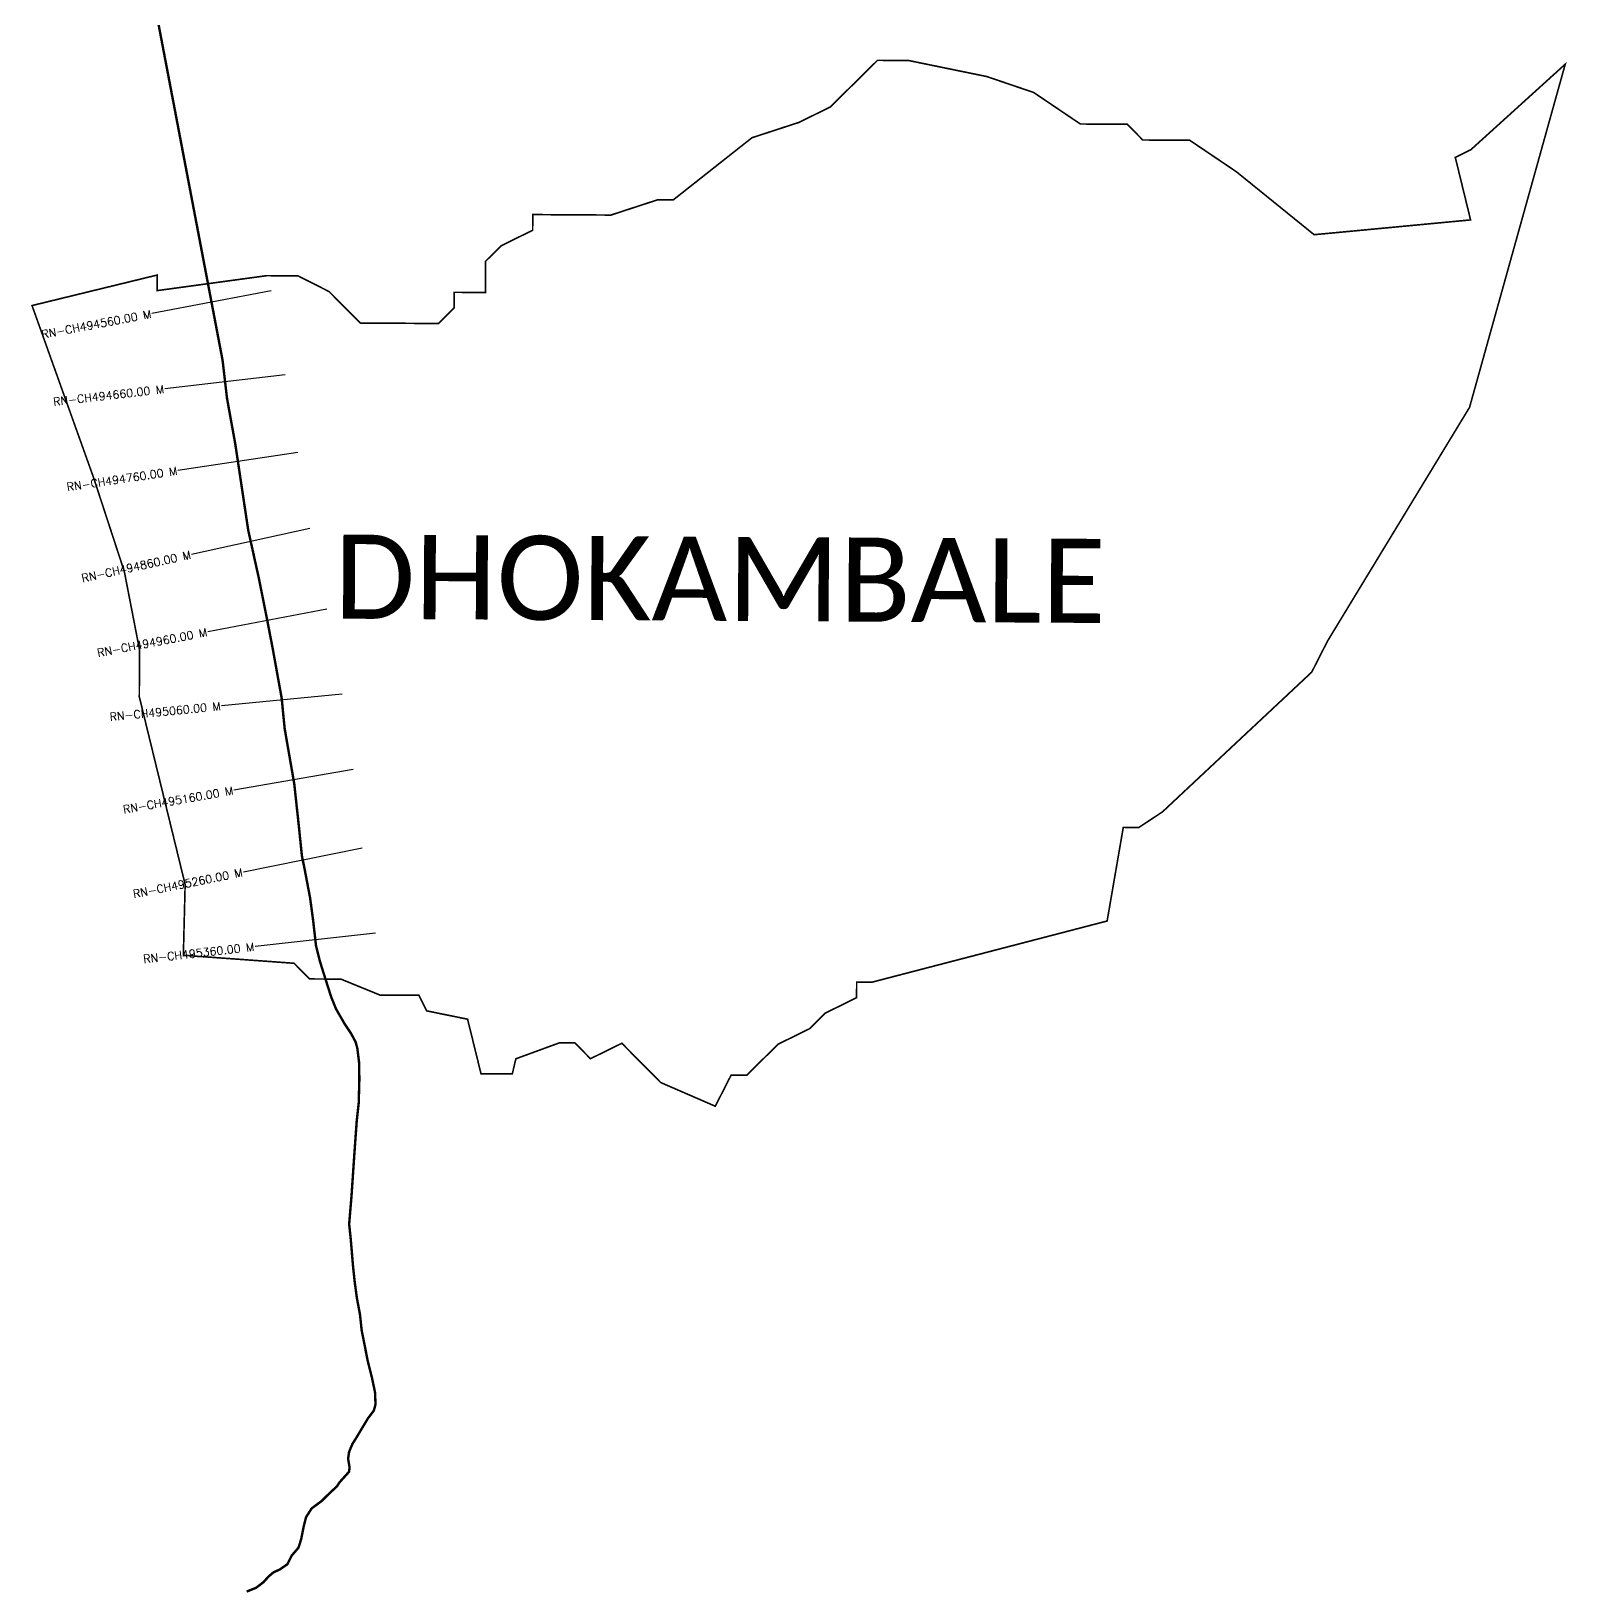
# Model space of a CAD drawing. Header units: metres. Extents: x 316433 to 319132, y 1889434 to 1892936.
# Drawn here: x 317233 to 319132, y 1889434 to 1891366 of the extents above; entities that cross this region are included whole.
import ezdxf
from ezdxf.enums import TextEntityAlignment as Align

# ---------------------------------------------------------------- set-up
doc = ezdxf.new("R2010")
doc.units = ezdxf.units.M
for name, color, linetype in [('CS', 134, 'Continuous'), ('CSMark', 6, 'Continuous'), ('NATURALLY PROTECTED', 3, 'Continuous'), ('VILLAGE NAME', 250, 'Continuous')]:
    doc.layers.add(name, color=color, linetype=linetype)
doc.styles.get("Standard").update_dxf_attribs({"font": 'simplex.shx'})

msp = doc.modelspace()

# ---------------------------------------------------------------- linework, layer by layer
at = {"color": 6, "const_width": 2, "flags": 128}
msp.add_lwpolyline([(317233.9, 1891026.4), (317388.8, 1891064.2), (317388.7, 1891044.9), (317524.2, 1891063.4), (317562.9, 1891063.2), (317601.4, 1891043.7), (317639.9, 1891004.8), (317736.6, 1891004.2), (317756, 1891023.5), (317756.1, 1891042.8), (317794.8, 1891042.6), (317795, 1891081.3), (317814.4, 1891100.5), (317853.2, 1891119.6), (317853.3, 1891139), (317950, 1891138.4), (318008.1, 1891157.4), (318027.4, 1891157.4), (318124.5, 1891234.1), (318182.7, 1891253.1), (318221.4, 1891272.2), (318279.8, 1891329.9), (318318.5, 1891329.6), (318415, 1891309.8), (318472.9, 1891290.1), (318530.7, 1891251.1), (318588.7, 1891250.8), (318607.9, 1891231.3), (318665.9, 1891231), (318723.7, 1891192), (318819.9, 1891114.1), (319013.4, 1891132.4), (318994.5, 1891209.8), (319013.9, 1891219.4), (319130.5, 1891325.1), (319012.1, 1890900.4), (318836.5, 1890611.3), (318816.9, 1890572.8), (318632.2, 1890399.8), (318603.1, 1890380.6), (318583.8, 1890380.7), (318563.8, 1890264.8), (318273.3, 1890189.2), (318254, 1890189.3), (318253.9, 1890169.9), (318215.1, 1890150.8), (318195.7, 1890131.5), (318156.9, 1890112.4), (318118, 1890074), (318098.7, 1890074.1), (318079.1, 1890035.6), (318011.6, 1890064.9), (317963.5, 1890113.5), (317924.7, 1890094.4), (317905.5, 1890113.9), (317886.2, 1890114), (317832.4, 1890094.3), (317828, 1890075.6), (317789.3, 1890075.8), (317772.7, 1890143.3), (317722.1, 1890153.6), (317712.5, 1890172.9), (317664.2, 1890173.2), (317616, 1890192.9), (317577.3, 1890193.1), (317558.1, 1890212.5), (317421.1, 1890222.4), (317423.3, 1890310), (317366.6, 1890542.3), (317366.9, 1890600.3), (317348.1, 1890697.1), (317310.1, 1890813.3), (317272, 1890919.8), (317256.3, 1890963.7), (317233.9, 1891026.4)], dxfattribs=at)
at = {"layer": 'CS'}
for p, q in [((317529.6, 1891044.6), (317382.3, 1891016.5)), ((317547.2, 1890940.7), (317398.2, 1890923.3)), ((317562.8, 1890844.4), (317414.4, 1890822.2)), ((317577.6, 1890750.7), (317431.1, 1890718.5)), ((317598.6, 1890650.8), (317451.3, 1890622.6)), ((317617.5, 1890545.7), (317468.3, 1890531)), ((317631.3, 1890452.4), (317483.6, 1890426.6)), ((317642.4, 1890355), (317495.3, 1890325.4)), ((317658.9, 1890249.8), (317509.8, 1890233.1))]:
    msp.add_line(p, q, dxfattribs=at)
at = {"layer": 'NATURALLY PROTECTED', "const_width": 3, "flags": 128}
msp.add_lwpolyline([(317344.4, 1891615.7), (317469.6, 1890958.8), (317475.1, 1890911.6), (317485.5, 1890854.1), (317501.3, 1890748.6), (317514.2, 1890690.2), (317523.9, 1890641.9), (317531.6, 1890602.1), (317542.7, 1890540.6), (317546.4, 1890503), (317558.3, 1890434.4), (317563.8, 1890383.7), (317567.7, 1890345.8), (317571.6, 1890326.4), (317577.9, 1890293.3), (317581.6, 1890265.7), (317585.2, 1890234.1), (317589.8, 1890215.6), (317597.2, 1890192), (317604.1, 1890170.4), (317610, 1890155.9), (317620.6, 1890137.5), (317628.6, 1890125.5), (317634.1, 1890115.3), (317636.3, 1890107.4), (317638.5, 1890089.5), (317638.8, 1890068.6), (317638, 1890039.2), (317635.6, 1890017.9), (317632.5, 1889974.6), (317629.1, 1889924.5), (317626.2, 1889889.8), (317628.2, 1889870.6), (317631, 1889837.5), (317633.1, 1889817.9), (317635.7, 1889798.5), (317639.5, 1889778.3), (317641.7, 1889758.3), (317649.2, 1889720.2), (317654.4, 1889699.6), (317658.2, 1889681.5), (317658.8, 1889666.5), (317656.7, 1889659), (317649.1, 1889648.8), (317634.6, 1889624.6), (317630.2, 1889617.6), (317626.1, 1889607.8), (317624.9, 1889599.3), (317626.7, 1889588.8), (317626.1, 1889583.3), (317614.5, 1889570.4), (317611.1, 1889565.2), (317601.4, 1889556.2), (317592.1, 1889547), (317579.8, 1889537.9), (317572.8, 1889526.9), (317569.7, 1889514.2), (317566.8, 1889499.6), (317563.4, 1889489.2), (317554.9, 1889479.2), (317549.9, 1889468.9), (317540.5, 1889462.4), (317532.5, 1889458.7), (317526.5, 1889453.6), (317520.2, 1889446.6), (317511.1, 1889439.7), (317499.4, 1889435)], dxfattribs=at)

# ---------------------------------------------------------------- texts
at = {"layer": 'CSMark'}
for s, rotation, p in [('RN-CH494560.00 M', 10.7874, (317381.3, 1891016.3)), ('RN-CH494660.00 M', 6.6462, (317397.2, 1890923.2)), ('RN-CH494760.00 M', 8.5202, (317413.5, 1890822.1)), ('RN-CH494860.00 M', 12.4012, (317430.2, 1890718.3)), ('RN-CH494960.00 M', 10.8351, (317450.3, 1890622.4)), ('RN-CH495060.00 M', 5.6167, (317467.3, 1890530.9)), ('RN-CH495160.00 M', 9.899, (317482.6, 1890426.4)), ('RN-CH495260.00 M', 11.3877, (317494.3, 1890325.2)), ('RN-CH495360.00 M', 6.416, (317508.8, 1890233))]:
    msp.add_text(s, height=10, rotation=rotation, dxfattribs=at).set_placement(p, align=Align.MIDDLE_RIGHT)
at = {"layer": 'VILLAGE NAME', "insert": (317608.2, 1890743), "char_height": 104.042, "attachment_point": 1, "rotation": 359.6762}
msp.add_mtext_dynamic_manual_height_columns('{\\fCalibri|b0|i0|c0|p34;DHOKAMBALE}', width=1492.463, gutter_width=520.2, heights=[0], dxfattribs=at)

doc.saveas('drawing.dxf')
